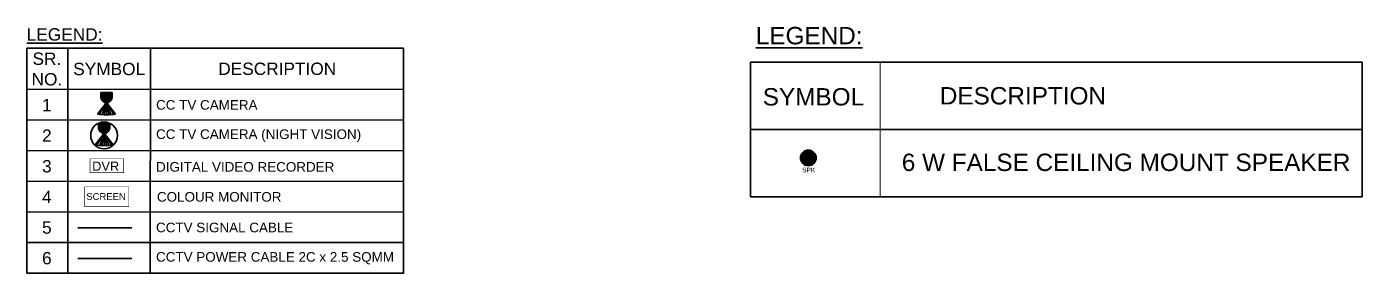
# Model space of a CAD drawing. Header units: millimetres. Extents: x -661525 to 498941, y 282148 to 1359693.
# Drawn here: x -328931 to -306834, y 318997 to 323084 of the extents above; entities that cross this region are included whole.
import ezdxf

# ---------------------------------------------------------------- set-up
doc = ezdxf.new("R2010")
doc.units = ezdxf.units.MM
doc.header["$LTSCALE"] = 2.5
for name, color, linetype, lineweight in [('v-nameplate', 7, 'CONTINUOUS', 35), ('v-ss 2c power cable', 5, 'CONTINUOUS', 50), ('v-ss cctv', 3, 'CONTINUOUS', 35), ('v-ss cctv cable', 1, 'CONTINUOUS', 50), ('VEMCPL-PA', 4, 'CONTINUOUS', 35)]:
    doc.layers.add(name, color=color, linetype=linetype, lineweight=lineweight)
doc.styles.add('ARIAL', font='arial.ttf')
doc.styles.add('RUPI', font='arial.ttf')
doc.styles.get("Standard").update_dxf_attribs({"font": 'txt.shx', "height": 1})

# ---------------------------------------------------------------- blocks, each defined once
blk = doc.blocks.new('cctv')
at = {"layer": 'v-ss cctv'}
h = blk.add_hatch(color=256, dxfattribs=at)
h.set_gradient(color1=(255, 0, 255), one_color=1, tint=1, name='SPHERICAL')
edge = h.paths.add_edge_path()
edge.add_ellipse((38, 98), major_axis=(-198, 2), ratio=0.995489, start_angle=-62.1943, end_angle=9.4322)
edge.add_line((-158, 68), (158, 68))
edge.add_ellipse((-43, 98), major_axis=(-146, 146), ratio=0.953323, start_angle=217.6919, end_angle=286.6026)
edge.add_ellipse((-3, 269), major_axis=(-53.3, -0.9), ratio=0.381165, start_angle=-17.5232, end_angle=192.6128, ccw=False)
h = blk.add_hatch(color=256, dxfattribs=at)
h.set_gradient(color1=(192, 192, 192), one_color=1, tint=1, name='SPHERICAL')
h.paths.add_polyline_path([(-158, 68), (-158, 0), (158, 0), (158, 68)])
at = {"layer": 'v-ss cctv', "color": 5}
for p, q in [((-3, 269, -1184), (-254, 596, -1184)), ((-3, 269, -1184), (-201, 602, -1184)), ((-3, 269, -1184), (-126, 609, -1184)), ((1, 248, -1184), (-64, 612, -1184)), ((-10, 248, -1184), (121, 609, -1184)), ((-6, 248, -1184), (58, 612, -1184)), ((-3, 269, -1184), (-3, 613, -1184)), ((-3, 269, -1184), (196, 602, -1184)), ((-3, 269, -1184), (249, 596, -1184)), ((-3, 269, -995), (248, 596, -995)), ((-3, 269, -995), (249, 596, -995)), ((-158, 68), (158, 68)), ((-158, 0), (-158, 68)), ((158, 0), (-158, 0)), ((158, 68), (158, 0))]:
    blk.add_line(p, q, dxfattribs=at)
at = {"layer": 'v-ss cctv'}
blk.add_line((49, 274), (49, 274, -1372), dxfattribs=at)
at = {"layer": 'v-ss cctv', "color": 5}
for centre, major_axis, ratio, start_param, end_param in [((-2, -1271, -1184), (-1883, 0), 1, 4.578935, 4.846354), ((38, 98), (-198, 2), 0.995489, -1.085495, 0.164622)]:
    blk.add_ellipse(centre, major_axis=major_axis, ratio=ratio, start_param=start_param, end_param=end_param, dxfattribs=at)
blk.add_ellipse((-3, 269, -1372), major_axis=(-53.3, -0.9), ratio=0.381165, dxfattribs=at)
at = {"layer": 'v-ss cctv', "color": 5, "extrusion": (0, 0, -1)}
blk.add_ellipse((-43, 98), major_axis=(-146, 146), ratio=0.953323, start_param=1.280813, end_param=2.483746, dxfattribs=at)
blk = doc.blocks.new('Speaker')
at = {"layer": 'VEMCPL-PA', "ltscale": 0.5}
h = blk.add_hatch(dxfattribs=at)
h.set_pattern_fill('HONEY', color=150, scale=45.6192, angle=-360, style=0)
h.set_pattern_definition([(360, (-3673431.3123, 155088.758), (8.5536, 4.938423241), [5.7024, -11.4048]), (120, (-3673431.3123, 155088.758), (-8.553599981, 4.938423273), [5.7024, -11.4048]), (60, (-3673431.3123, 155088.758), (1.9e-08, 9.876846514), [-11.4048, 5.7024])])
edge = h.paths.add_edge_path()
edge.add_arc((0, 0), 46.5, 0, 360)
at = {"layer": 'VEMCPL-PA', "color": 150, "ltscale": 0.5}
for radius in [50.2, 46.5]:
    blk.add_circle((0, 0), radius, dxfattribs=at)
at = {"layer": 'VEMCPL-PA', "color": 150, "insert": (-39.4, -62), "char_height": 30, "width": 296.044, "attachment_point": 1, "style": 'ARIAL'}
blk.add_mtext('SPK', dxfattribs=at)

msp = doc.modelspace()

# ---------------------------------------------------------------- linework, layer by layer
at = {"layer": 'v-nameplate'}
for p, q in [((-328929.6, 322727.6, 0), (-328929.9, 318998.7, 0)), ((-328929.6, 322727.6, 0), (-322697.7, 322726.1, 0)), ((-328248.2, 322727.4, 0), (-328249, 318998.5, 0)), ((-326885.3, 322727.1, 0), (-326886.1, 318998.2, 0)), ((-322697.7, 322725.6, 0), (-322698.6, 318996.6, 0)), ((-328929.8, 322046.1, 0), (-322697.9, 322044.6, 0)), ((-328929.9, 321538.2, 0), (-322698, 321536.7, 0)), ((-328930, 321030.3, 0), (-322698.1, 321028.8, 0)), ((-328930.1, 320522.4, 0), (-322698.2, 320520.9, 0)), ((-328930.2, 320014.5, 0), (-322698.3, 320013, 0)), ((-328930.4, 319506.6, 0), (-322698.5, 319508.3, 0)), ((-328930.5, 318998.7, 0), (-322698.6, 318997.2, 0))]:
    msp.add_line(p, q, dxfattribs=at)
at = {"layer": 'v-ss 2c power cable', "ltscale": 0.36, "const_width": 30, "elevation": 0}
msp.add_lwpolyline([(-328086.1, 319242.7), (-327191.3, 319242.7)], dxfattribs=at)
at = {"layer": 'v-ss cctv', "elevation": 0}
for points, const_width in [([(-327326.5, 320893.2), (-327884.9, 320893.3), (-327884.9, 320664), (-327326.5, 320663.9)], 8.54), ([(-327971, 320431.3), (-327240.6, 320431.2), (-327240.7, 320101.3), (-327971.1, 320101.4)], 8.19)]:
    msp.add_lwpolyline(points, close=True, dxfattribs=dict(at, const_width=const_width))
at = {"layer": 'v-ss cctv', "color": 5}
msp.add_circle((-327650.6, 321283.2, -597.3), 221.6, dxfattribs=at)
at = {"layer": 'v-ss cctv cable', "ltscale": 0.36, "const_width": 30, "elevation": 0}
msp.add_lwpolyline([(-328086.1, 319750.2), (-327191.3, 319750.2)], dxfattribs=at)
at = {"layer": 'VEMCPL-PA', "color": 7, "lineweight": 0}
msp.add_line((-314809.7, 322495.7), (-314809.7, 320266.7), dxfattribs=at)
at = {"layer": 'VEMCPL-PA', "color": 0}
for points in [[(-316954.2, 320266.7), (-316954.2, 322495.7), (-306834.2, 322495.7), (-306834.7, 320266.7)], [(-316954.2, 321381.2), (-306834.2, 321381.2)], [(-316954.2, 320266.7), (-306834.2, 320266.7)]]:
    msp.add_lwpolyline(points, dxfattribs=at)

# ---------------------------------------------------------------- block references
at = {"layer": 'v-ss cctv', "xscale": 0.6000000000931323, "yscale": 0.6000000000931323, "zscale": 0.6000000000931323, "rotation": 180}
for p in [(-327611.8, 321991.2, 0), (-327650.3, 321481.3, 0)]:
    msp.add_blockref('cctv', p, dxfattribs=at)
at = {"layer": 'VEMCPL-PA', "color": 1, "xscale": 2.600000000093132, "yscale": 2.600000000093132, "zscale": 2.600000000093132}
msp.add_blockref('Speaker', (-315999.3, 320909.1), dxfattribs=at)

# ---------------------------------------------------------------- texts
at = {"layer": 'v-nameplate', "width": 96537.785, "rotation": 359.98652, "style": 'RUPI'}
for s, insert, char_height, attachment_point in [('\\pt2592.88;{\\LLEGEND:}', (-328930.6, 322954.2, 0), 204.433, 4), ('\\pt2592.88;SR.\\PNO.', (-328596.8, 322381.9, 0), 204.433, 5), ('\\pt2592.88;SYMBOL', (-327566.3, 322381.6, 0), 204.433, 5), ('\\pt2592.88;DESCRIPTION', (-324786.1, 322385.1, 0), 204.433, 5), ('\\pt2592.88;1', (-328597, 321786, 0), 204.433, 5), ('\\pt2016.68;CC TV CAMERA', (-326790.5, 321786.9, 0), 159.003, 4), ('\\pt2592.88;2', (-328597.1, 321278.1, 0), 204.433, 5), ('\\pxt7.6099;CC TV CAMERA (NIGHT VISION)', (-326790.6, 321279, 0), 159.003, 4), ('\\pt2592.88;3', (-328597.2, 320770.2, 0), 204.433, 5), ('\\pt2016.68;DIGITAL VIDEO RECORDER', (-326790.7, 320760.1, 0), 159.003, 4), ('\\pxt7.61;4', (-328597.3, 320262.3, 0), 204.43, 5), ('\\pt2016.68;COLOUR MONITOR', (-326776.3, 320263.1, 0), 159.003, 4), ('\\pxt7.61;5', (-328597.4, 319754.4, 0), 204.43, 5), ('\\pxt7.6099;CCTV SIGNAL CABLE', (-326790.9, 319755.2, 0), 159.003, 4), ('\\pxt7.61;6', (-328597.9, 319246.5, 0), 204.43, 5), ('\\pxt7.6099;CCTV POWER CABLE 2C x 2.5 SQMM', (-326790.9, 319247.3, 0), 159.003, 4)]:
    msp.add_mtext(s, dxfattribs=dict(at, insert=insert, char_height=char_height, attachment_point=attachment_point))
at = {"layer": 'v-ss cctv', "attachment_point": 9, "rotation": 359.98652}
for s, insert, char_height, width in [('{\\fArial|b0|i0|c0|p34;^IDVR}', (-327400.9, 320695.7, 0), 151.224, 5024.518), ('{\\fArial|b0|i0|c0|p34;SCREEN}', (-327292.2, 320211.5, 0), 112.066, 3723.46)]:
    msp.add_mtext(s, dxfattribs=dict(at, insert=insert, char_height=char_height, width=width))
at = {"layer": 'VEMCPL-PA', "color": 7, "char_height": 288, "width": 29659, "attachment_point": 1}
for s, insert in [('{\\fArial|b0|i0|c0|p34;\\LLEGEND:}', (-316868.3, 323080)), ('{\\fArial|b0|i0|c0|p34;SYMBOL}', (-316753.1, 322066.2)), ('{\\fArial|b0|i0|c0|p34;DESCRIPTION}', (-313823.5, 322083.4)), ('{\\fArial|b0|i0|c0|p34;6 W FALSE CEILING MOUNT SPEAKER}', (-314452.8, 320980.5))]:
    msp.add_mtext(s, dxfattribs=dict(at, insert=insert))

doc.saveas('drawing.dxf')
